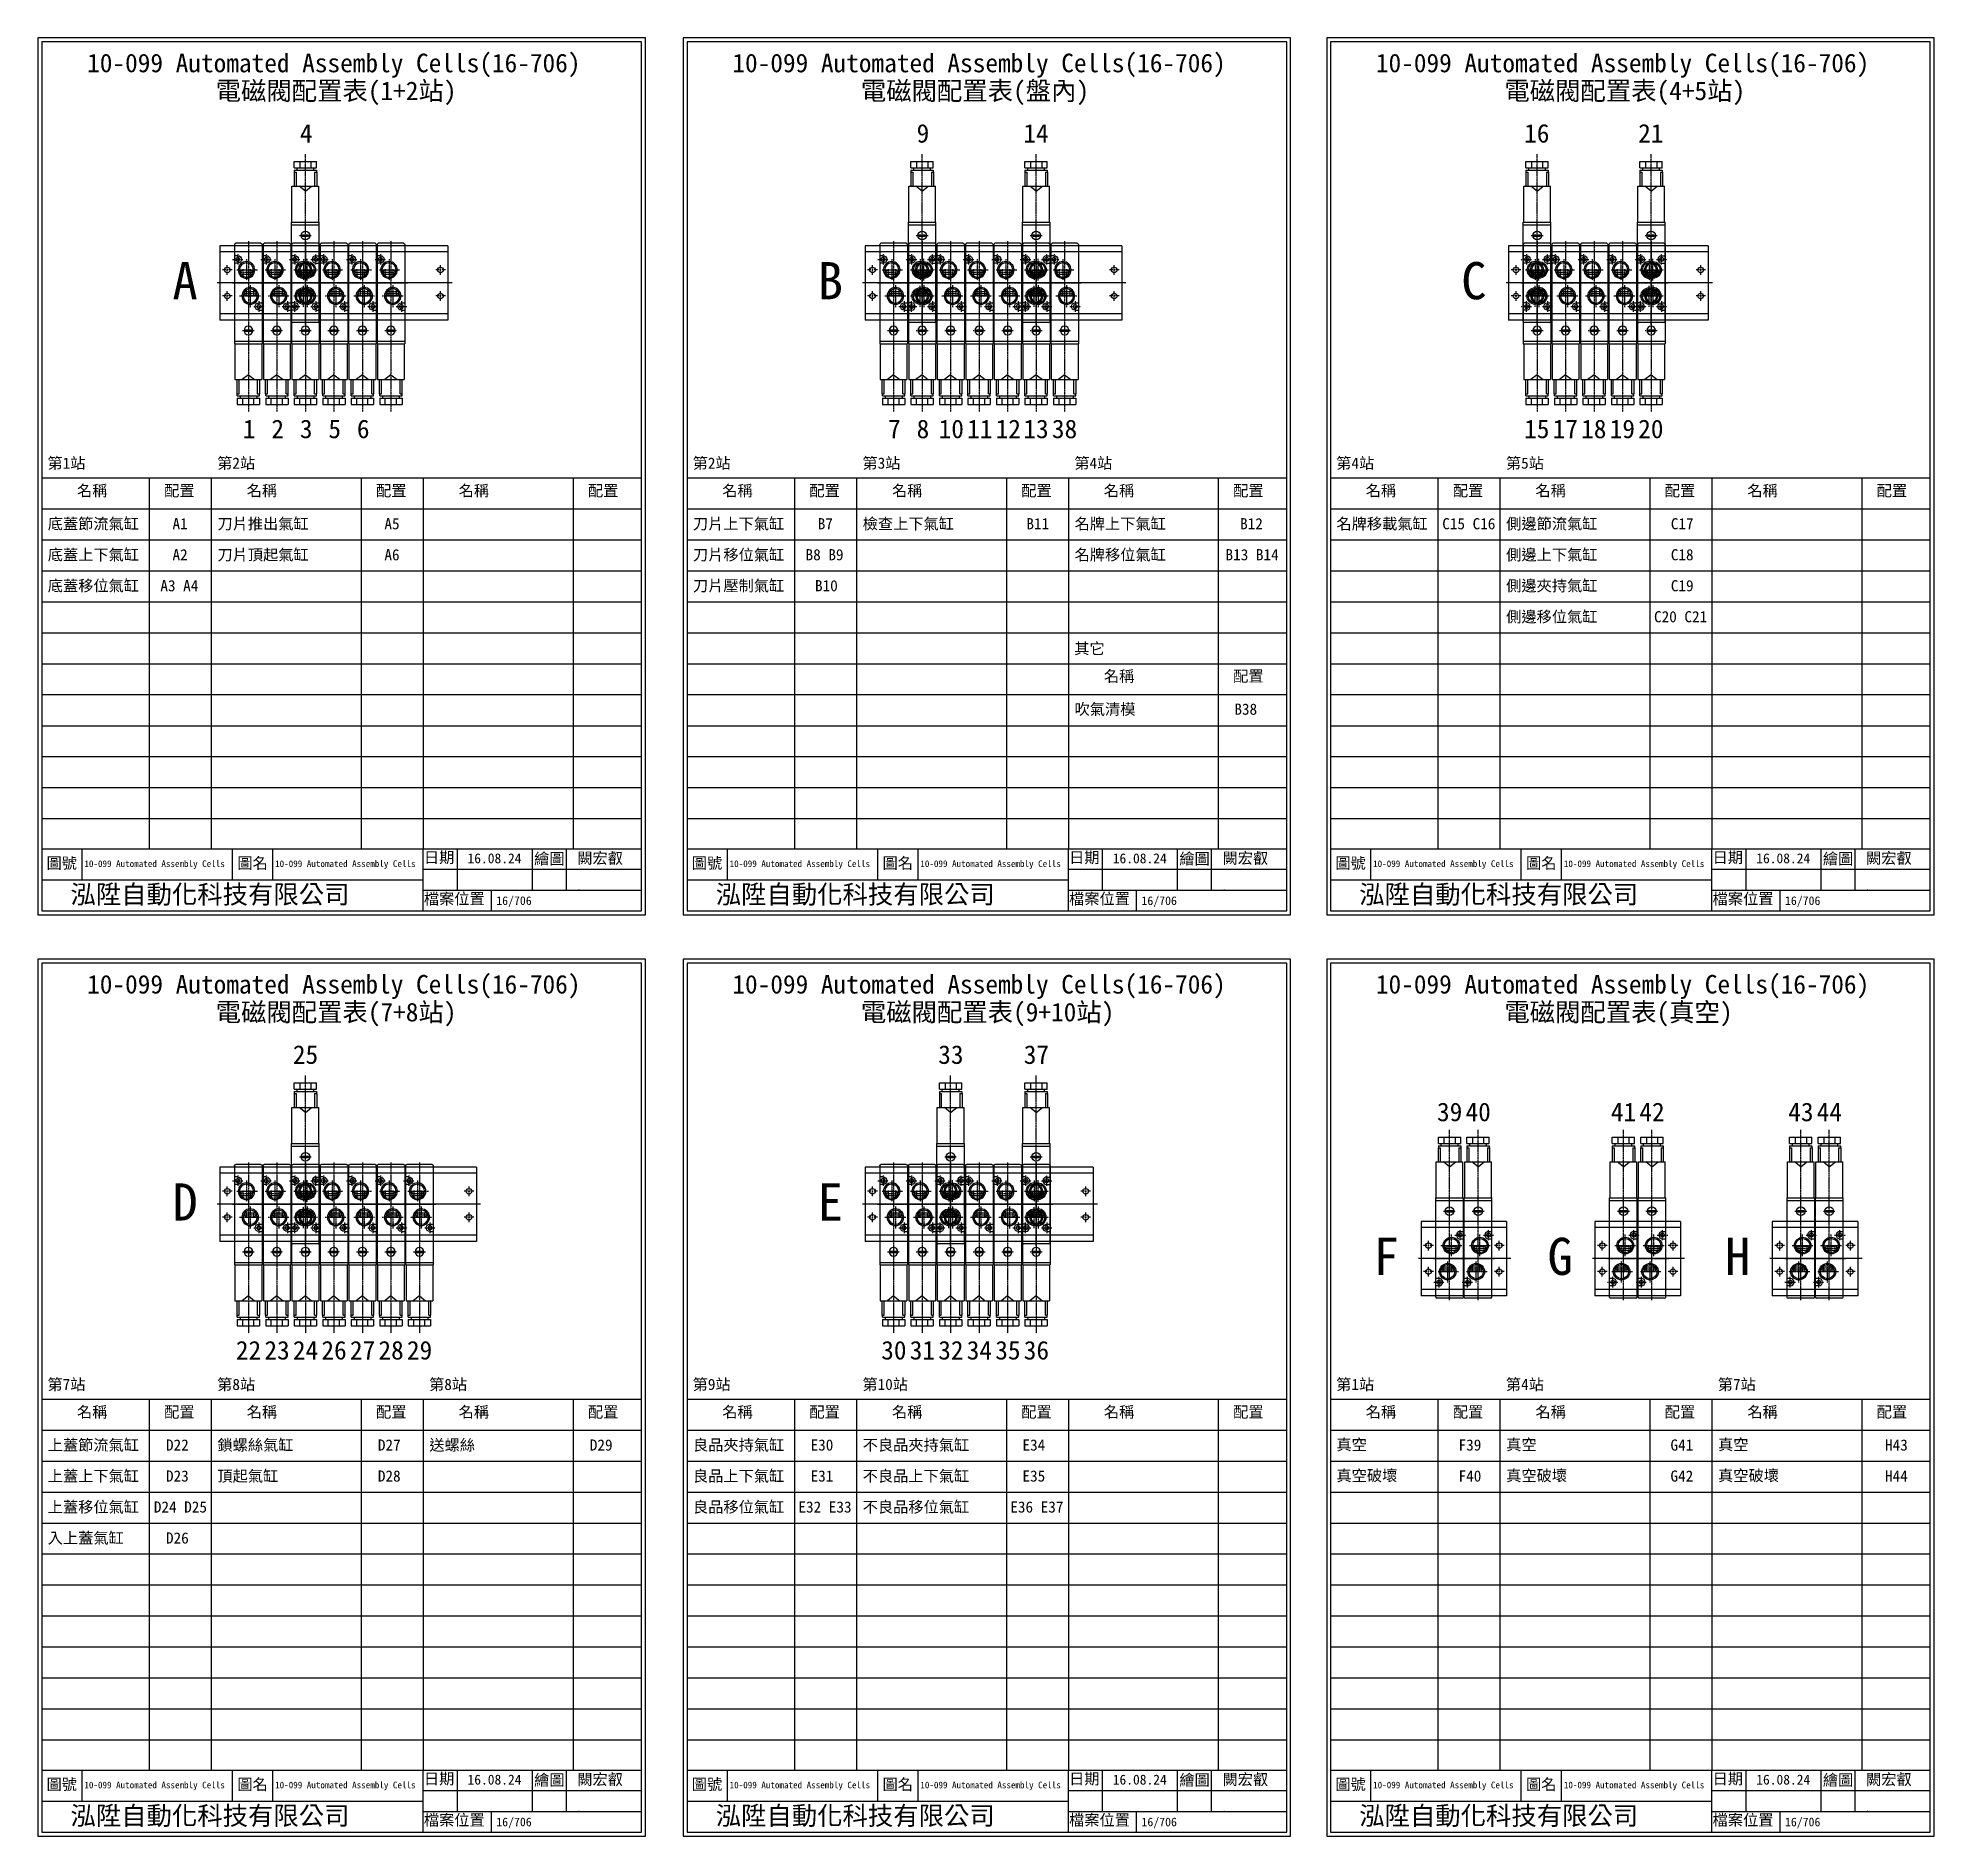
# Model space of a CAD drawing. Extents: x 2547 to 8014, y -5899 to -714.
import ezdxf

# ---------------------------------------------------------------- set-up
doc = ezdxf.new("R2010")
doc.units = 0
doc.linetypes.add('CENTER', pattern=[0.95, 0.625, -0.125, 0.075, -0.125])
doc.layers.get('0').update_dxf_attribs({"linetype": 'CONTINUOUS'})
for name, color, linetype in [('5B-2', 161, 'CONTINUOUS'), ('MVSC-220-4E1', 190, 'CONTINUOUS'), ('圖框層', 7, 'CONTINUOUS'), ('文字層', 4, 'CONTINUOUS'), ('標尺寸層', 3, 'CONTINUOUS')]:
    doc.layers.add(name, color=color, linetype=linetype)
doc.styles.add('STSL', font='kaiu.ttf')

# ---------------------------------------------------------------- blocks, each defined once
blk = doc.blocks.new('MVSC-220-4E11')
at = {"layer": 'MVSC-220-4E1'}
for p, q in [((-54, -1.7), (-54, 18.7)), ((-53, 19.6), (27, 19.6)), ((-47, -2.7), (-47, 19.6)), ((-44, 17), (-44, 19.6)), ((-38, 17), (-38, 19.6)), ((3, -2.7), (3, 19.6)), ((3, -2.7), (3, 19.6)), ((25, 19.6), (25, -2.7)), ((27, 19.6), (27, -2.7)), ((27, 19.3), (56, 19.3)), ((56, 19.3), (56, -2.3)), ((67.5, 17.6), (56, 17.6)), ((67.5, 16), (56, 16)), ((67.5, 17.6), (67.5, 16)), ((69, 17.5), (67.5, 17.5)), ((69, 17.5), (69, -0.5)), ((71, 17.5), (71, -0.5)), ((71, 17.5), (76, 17.5)), ((76, 17.5), (76, -0.5)), ((-32.2, 7), (-32.2, 13)), ((-28.8, 7), (-28.8, 13)), ((-15.2, 10), (-15.2, 4)), ((-11.8, 10), (-11.8, 4)), ((-6, 0), (-6, -2.7)), ((0, 0), (0, -2.7)), ((15.8, 11), (15.8, 6)), ((15.8, 11), (16.8, 11)), ((15.8, 6), (16.8, 6)), ((16.8, 11), (16.8, 6)), ((52, 8.5), (56, 13.5)), ((52, 8.5), (56, 3.5)), ((67.5, 1), (56, 1)), ((67.5, 1), (67.5, -0.7)), ((69, 15.2), (71, 15.2)), ((69, 1.7), (71, 1.7)), ((76, 13), (71, 13)), ((76, 4), (71, 4)), ((-53, -2.7), (27, -2.7)), ((27, -2.3), (56, -2.3)), ((67.5, -0.7), (56, -0.7)), ((69, -0.5), (67.5, -0.5)), ((71, -0.5), (76, -0.5))]:
    blk.add_line(p, q, dxfattribs=at)
at = {"layer": 'MVSC-220-4E1', "linetype": 'CENTER'}
for p, q in [((-45.2, 17), (-36.8, 17)), ((-41, 21.3), (-41, 12.8)), ((-32.5, 17.8), (-32.5, 1.2)), ((-22, 21.4), (-22, -5)), ((-11.5, 15.5), (-11.5, -1.4)), ((-55.6, 8.5), (82, 8.5)), ((-41.2, 10), (-24.1, 10)), ((-33, 13), (-28, 13)), ((-33, 7), (-28, 7)), ((-30.5, 5.1), (-30.5, 15)), ((-20.1, 7), (-2.5, 7)), ((-11, 10), (-16, 10)), ((-11, 4), (-16, 4)), ((-13.5, 11.9), (-13.5, 2)), ((-7.2, 0), (1.2, 0)), ((-3, 4.2), (-3, -4.3)), ((16.3, 13.3), (16.3, 3.7))]:
    blk.add_line(p, q, dxfattribs=at)
at = {"layer": 'MVSC-220-4E1'}
for centre, radius in [((-41, 17), 1.6), ((-32.5, 10), 6.7), ((-32.5, 10), 5.7), ((-11.5, 7), 6.7), ((-11.5, 7), 5.7), ((-3, 0), 1.6), ((16.3, 8.5), 3.5)]:
    blk.add_circle(centre, radius, dxfattribs=at)
for centre, radius, start, end in [((-53, 18.7), 1, 90, 180), ((-41, 17), 3, 180, 0), ((-30.5, 13), 1.75, 0, 180), ((-30.5, 7), 1.75, 180, 0), ((-13.5, 10), 1.75, 0, 180), ((-13.5, 4), 1.75, 180, 0), ((-3, 0), 3, 0, 180), ((-53, -1.7), 1, 180, 270)]:
    blk.add_arc(centre, radius, start, end, dxfattribs=at)

msp = doc.modelspace()

# ---------------------------------------------------------------- linework, layer by layer
at = {"layer": '5B-2'}
for p, q in [((3071.4, -1313.1), (3071.4, -1330.9)), ((3729, -1313.1), (3071.4, -1313.1)), ((3071.4, -1330.9), (3071.4, -1509.6)), ((3729, -1330.9), (3071.4, -1330.9)), ((3729, -1313.1), (3729, -1509.6)), ((4931.7, -1313.1), (4931.7, -1330.9)), ((5671.5, -1313.1), (4931.7, -1313.1)), ((4931.7, -1330.9), (4931.7, -1509.6)), ((5671.5, -1330.9), (4931.7, -1330.9)), ((5671.5, -1313.1), (5671.5, -1509.6)), ((6786.9, -1313.1), (6786.9, -1330.9)), ((7362.3, -1313.1), (6786.9, -1313.1)), ((6786.9, -1330.9), (6786.9, -1509.6)), ((7362.3, -1330.9), (6786.9, -1330.9)), ((7362.3, -1313.1), (7362.3, -1509.6)), ((3741.2, -1420.3), (3064.2, -1420.3)), ((3088.3, -1382.8), (3078.9, -1382.8)), ((3095.1, -1382.8), (3090.7, -1382.8)), ((3092.9, -1378.1), (3092.9, -1368.8)), ((3092.9, -1385), (3092.9, -1380.5)), ((3092.9, -1396.8), (3092.9, -1387.4)), ((3106.9, -1382.8), (3097.5, -1382.8)), ((3703.4, -1382.8), (3694, -1382.8)), ((3709.8, -1382.8), (3705.4, -1382.8)), ((3707.6, -1378.1), (3707.6, -1368.8)), ((3707.6, -1385), (3707.6, -1380.5)), ((3707.6, -1396.8), (3707.6, -1387.4)), ((3721.6, -1382.8), (3712.2, -1382.8)), ((5683.7, -1420.3), (4924.4, -1420.3)), ((4948.5, -1382.8), (4939.1, -1382.8)), ((4955.4, -1382.8), (4950.9, -1382.8)), ((4953.1, -1378.1), (4953.1, -1368.8)), ((4953.1, -1385), (4953.1, -1380.5)), ((4953.1, -1396.8), (4953.1, -1387.4)), ((4967.1, -1382.8), (4957.7, -1382.8)), ((5645.8, -1382.8), (5636.4, -1382.8)), ((5652.3, -1382.8), (5647.8, -1382.8)), ((5650, -1378.1), (5650, -1368.8)), ((5650, -1385), (5650, -1380.5)), ((5650, -1396.8), (5650, -1387.4)), ((5664, -1382.8), (5654.7, -1382.8)), ((7374.5, -1420.3), (6779.6, -1420.3)), ((6803.7, -1382.8), (6794.4, -1382.8)), ((6810.6, -1382.8), (6806.1, -1382.8)), ((6808.4, -1378.1), (6808.4, -1368.8)), ((6808.4, -1385), (6808.4, -1380.5)), ((6808.4, -1396.8), (6808.4, -1387.4)), ((6822.4, -1382.8), (6813, -1382.8)), ((7336.6, -1382.8), (7327.3, -1382.8)), ((7343.1, -1382.8), (7338.6, -1382.8)), ((7340.9, -1378.1), (7340.9, -1368.8)), ((7340.9, -1385), (7340.9, -1380.5)), ((7340.9, -1396.8), (7340.9, -1387.4)), ((7354.9, -1382.8), (7345.5, -1382.8)), ((3088.3, -1457.8), (3078.9, -1457.8)), ((3095.1, -1457.8), (3090.7, -1457.8)), ((3092.9, -1453.2), (3092.9, -1443.8)), ((3092.9, -1460), (3092.9, -1455.6)), ((3092.9, -1471.8), (3092.9, -1462.4)), ((3106.9, -1457.8), (3097.5, -1457.8)), ((3703.4, -1457.8), (3694, -1457.8)), ((3709.8, -1457.8), (3705.4, -1457.8)), ((3707.6, -1453.2), (3707.6, -1443.8)), ((3707.6, -1460), (3707.6, -1455.6)), ((3707.6, -1471.8), (3707.6, -1462.4)), ((3721.6, -1457.8), (3712.2, -1457.8)), ((4948.5, -1457.8), (4939.1, -1457.8)), ((4955.4, -1457.8), (4950.9, -1457.8)), ((4953.1, -1453.2), (4953.1, -1443.8)), ((4953.1, -1460), (4953.1, -1455.6)), ((4953.1, -1471.8), (4953.1, -1462.4)), ((4967.1, -1457.8), (4957.7, -1457.8)), ((5645.8, -1457.8), (5636.4, -1457.8)), ((5652.3, -1457.8), (5647.8, -1457.8)), ((5650, -1453.2), (5650, -1443.8)), ((5650, -1460), (5650, -1455.6)), ((5650, -1471.8), (5650, -1462.4)), ((5664, -1457.8), (5654.7, -1457.8)), ((6803.7, -1457.8), (6794.4, -1457.8)), ((6810.6, -1457.8), (6806.1, -1457.8)), ((6808.4, -1453.2), (6808.4, -1443.8)), ((6808.4, -1460), (6808.4, -1455.6)), ((6808.4, -1471.8), (6808.4, -1462.4)), ((6822.4, -1457.8), (6813, -1457.8)), ((7336.6, -1457.8), (7327.3, -1457.8)), ((7343.1, -1457.8), (7338.6, -1457.8)), ((7340.9, -1453.2), (7340.9, -1443.8)), ((7340.9, -1460), (7340.9, -1455.6)), ((7340.9, -1471.8), (7340.9, -1462.4)), ((7354.9, -1457.8), (7345.5, -1457.8)), ((3729, -1509.6), (3071.4, -1509.6)), ((3071.4, -1509.6), (3071.4, -1527.5)), ((3729, -1527.5), (3071.4, -1527.5)), ((3729, -1509.6), (3729, -1527.5)), ((5671.5, -1509.6), (4931.7, -1509.6)), ((4931.7, -1509.6), (4931.7, -1527.5)), ((5671.5, -1527.5), (4931.7, -1527.5)), ((5671.5, -1509.6), (5671.5, -1527.5)), ((7362.3, -1509.6), (6786.9, -1509.6)), ((6786.9, -1509.6), (6786.9, -1527.5)), ((7362.3, -1527.5), (6786.9, -1527.5)), ((7362.3, -1509.6), (7362.3, -1527.5)), ((3071.4, -3969.7), (3071.4, -3987.6)), ((3811.2, -3969.7), (3071.4, -3969.7)), ((3071.4, -3987.6), (3071.4, -4166.3)), ((3811.2, -3987.6), (3071.4, -3987.6)), ((3811.2, -3969.7), (3811.2, -4166.3)), ((4931.7, -3969.7), (4931.7, -3987.6)), ((5589.3, -3969.7), (4931.7, -3969.7)), ((4931.7, -3987.6), (4931.7, -4166.3)), ((5589.3, -3987.6), (4931.7, -3987.6)), ((5589.3, -3969.7), (5589.3, -4166.3)), ((3088.3, -4039.4), (3078.9, -4039.4)), ((3095.1, -4039.4), (3090.7, -4039.4)), ((3092.9, -4034.8), (3092.9, -4025.4)), ((3092.9, -4041.6), (3092.9, -4037.2)), ((3092.9, -4053.4), (3092.9, -4044)), ((3106.9, -4039.4), (3097.5, -4039.4)), ((3785.6, -4039.4), (3776.2, -4039.4)), ((3792, -4039.4), (3787.6, -4039.4)), ((3789.8, -4034.8), (3789.8, -4025.4)), ((3789.8, -4041.6), (3789.8, -4037.2)), ((3789.8, -4053.4), (3789.8, -4044)), ((3803.8, -4039.4), (3794.4, -4039.4)), ((4948.5, -4039.4), (4939.1, -4039.4)), ((4955.4, -4039.4), (4950.9, -4039.4)), ((4953.1, -4034.8), (4953.1, -4025.4)), ((4953.1, -4041.6), (4953.1, -4037.2)), ((4953.1, -4053.4), (4953.1, -4044)), ((4967.1, -4039.4), (4957.7, -4039.4)), ((5563.6, -4039.4), (5554.2, -4039.4)), ((5570.1, -4039.4), (5565.6, -4039.4)), ((5567.8, -4034.8), (5567.8, -4025.4)), ((5567.8, -4041.6), (5567.8, -4037.2)), ((5567.8, -4053.4), (5567.8, -4044)), ((5581.8, -4039.4), (5572.5, -4039.4)), ((3823.4, -4076.9), (3064.2, -4076.9)), ((5601.5, -4076.9), (4924.4, -4076.9)), ((3088.3, -4114.4), (3078.9, -4114.4)), ((3095.1, -4114.4), (3090.7, -4114.4)), ((3092.9, -4109.8), (3092.9, -4100.4)), ((3092.9, -4116.7), (3092.9, -4112.2)), ((3092.9, -4128.4), (3092.9, -4119.1)), ((3106.9, -4114.4), (3097.5, -4114.4)), ((3785.6, -4114.4), (3776.2, -4114.4)), ((3792, -4114.4), (3787.6, -4114.4)), ((3789.8, -4109.8), (3789.8, -4100.4)), ((3789.8, -4116.7), (3789.8, -4112.2)), ((3789.8, -4128.4), (3789.8, -4119.1)), ((3803.8, -4114.4), (3794.4, -4114.4)), ((4948.5, -4114.4), (4939.1, -4114.4)), ((4955.4, -4114.4), (4950.9, -4114.4)), ((4953.1, -4109.8), (4953.1, -4100.4)), ((4953.1, -4116.7), (4953.1, -4112.2)), ((4953.1, -4128.4), (4953.1, -4119.1)), ((4967.1, -4114.4), (4957.7, -4114.4)), ((5563.6, -4114.4), (5554.2, -4114.4)), ((5570.1, -4114.4), (5565.6, -4114.4)), ((5567.8, -4109.8), (5567.8, -4100.4)), ((5567.8, -4116.7), (5567.8, -4112.2)), ((5567.8, -4128.4), (5567.8, -4119.1)), ((5581.8, -4114.4), (5572.5, -4114.4)), ((6534.6, -4126.5), (6534.6, -4144.3)), ((6781.2, -4126.5), (6534.6, -4126.5)), ((6534.6, -4144.3), (6534.6, -4323)), ((6781.2, -4144.3), (6534.6, -4144.3)), ((6781.2, -4126.5), (6781.2, -4323)), ((7035.8, -4126.5), (7035.8, -4144.3)), ((7282.4, -4126.5), (7035.8, -4126.5)), ((7035.8, -4144.3), (7035.8, -4323)), ((7282.4, -4144.3), (7035.8, -4144.3)), ((7282.4, -4126.5), (7282.4, -4323)), ((7547.2, -4126.5), (7547.2, -4144.3)), ((7793.8, -4126.5), (7547.2, -4126.5)), ((7547.2, -4144.3), (7547.2, -4323)), ((7793.8, -4144.3), (7547.2, -4144.3)), ((7793.8, -4126.5), (7793.8, -4323)), ((3811.2, -4166.3), (3071.4, -4166.3)), ((3071.4, -4166.3), (3071.4, -4184.1)), ((3811.2, -4184.1), (3071.4, -4184.1)), ((3811.2, -4166.3), (3811.2, -4184.1)), ((5589.3, -4166.3), (4931.7, -4166.3)), ((4931.7, -4166.3), (4931.7, -4184.1)), ((5589.3, -4184.1), (4931.7, -4184.1)), ((5589.3, -4166.3), (5589.3, -4184.1)), ((6551.4, -4196.2), (6542.1, -4196.2)), ((6558.3, -4196.2), (6553.8, -4196.2)), ((6556.1, -4191.5), (6556.1, -4182.2)), ((6556.1, -4198.4), (6556.1, -4193.9)), ((6556.1, -4210.2), (6556.1, -4200.8)), ((6570.1, -4196.2), (6560.7, -4196.2)), ((6755.5, -4196.2), (6746.2, -4196.2)), ((6762, -4196.2), (6757.5, -4196.2)), ((6759.8, -4191.5), (6759.8, -4182.2)), ((6759.8, -4198.4), (6759.8, -4193.9)), ((6759.8, -4210.2), (6759.8, -4200.8)), ((6773.8, -4196.2), (6764.4, -4196.2)), ((7052.6, -4196.2), (7043.3, -4196.2)), ((7059.5, -4196.2), (7055, -4196.2)), ((7057.2, -4191.5), (7057.2, -4182.2)), ((7057.2, -4198.4), (7057.2, -4193.9)), ((7057.2, -4210.2), (7057.2, -4200.8)), ((7071.2, -4196.2), (7061.9, -4196.2)), ((7256.7, -4196.2), (7247.3, -4196.2)), ((7263.2, -4196.2), (7258.7, -4196.2)), ((7261, -4191.5), (7261, -4182.2)), ((7261, -4198.4), (7261, -4193.9)), ((7261, -4210.2), (7261, -4200.8)), ((7275, -4196.2), (7265.6, -4196.2)), ((7564, -4196.2), (7554.7, -4196.2)), ((7570.9, -4196.2), (7566.4, -4196.2)), ((7568.7, -4191.5), (7568.7, -4182.2)), ((7568.7, -4198.4), (7568.7, -4193.9)), ((7568.7, -4210.2), (7568.7, -4200.8)), ((7582.7, -4196.2), (7573.3, -4196.2)), ((7768.1, -4196.2), (7758.8, -4196.2)), ((7774.6, -4196.2), (7770.1, -4196.2)), ((7772.4, -4191.5), (7772.4, -4182.2)), ((7772.4, -4198.4), (7772.4, -4193.9)), ((7772.4, -4210.2), (7772.4, -4200.8)), ((7786.4, -4196.2), (7777, -4196.2)), ((6793.4, -4233.7), (6527.3, -4233.7)), ((6556.1, -4266.6), (6556.1, -4257.2)), ((6759.8, -4266.6), (6759.8, -4257.2)), ((7294.6, -4233.7), (7028.5, -4233.7)), ((7057.2, -4266.6), (7057.2, -4257.2)), ((7261, -4266.6), (7261, -4257.2)), ((7806, -4233.7), (7539.9, -4233.7)), ((7568.7, -4266.6), (7568.7, -4257.2)), ((7772.4, -4266.6), (7772.4, -4257.2)), ((6551.4, -4271.2), (6542.1, -4271.2)), ((6558.3, -4271.2), (6553.8, -4271.2)), ((6556.1, -4273.4), (6556.1, -4269)), ((6556.1, -4285.2), (6556.1, -4275.8)), ((6570.1, -4271.2), (6560.7, -4271.2)), ((6755.5, -4271.2), (6746.2, -4271.2)), ((6762, -4271.2), (6757.5, -4271.2)), ((6759.8, -4273.4), (6759.8, -4269)), ((6759.8, -4285.2), (6759.8, -4275.8)), ((6773.8, -4271.2), (6764.4, -4271.2)), ((7052.6, -4271.2), (7043.3, -4271.2)), ((7059.5, -4271.2), (7055, -4271.2)), ((7057.2, -4273.4), (7057.2, -4269)), ((7057.2, -4285.2), (7057.2, -4275.8)), ((7071.2, -4271.2), (7061.9, -4271.2)), ((7256.7, -4271.2), (7247.3, -4271.2)), ((7263.2, -4271.2), (7258.7, -4271.2)), ((7261, -4273.4), (7261, -4269)), ((7261, -4285.2), (7261, -4275.8)), ((7275, -4271.2), (7265.6, -4271.2)), ((7564, -4271.2), (7554.7, -4271.2)), ((7570.9, -4271.2), (7566.4, -4271.2)), ((7568.7, -4273.4), (7568.7, -4269)), ((7568.7, -4285.2), (7568.7, -4275.8)), ((7582.7, -4271.2), (7573.3, -4271.2)), ((7768.1, -4271.2), (7758.8, -4271.2)), ((7774.6, -4271.2), (7770.1, -4271.2)), ((7772.4, -4273.4), (7772.4, -4269)), ((7772.4, -4285.2), (7772.4, -4275.8)), ((7786.4, -4271.2), (7777, -4271.2)), ((6781.2, -4323), (6534.6, -4323)), ((6534.6, -4323), (6534.6, -4340.9)), ((6781.2, -4340.9), (6534.6, -4340.9)), ((6781.2, -4323), (6781.2, -4340.9)), ((7282.4, -4323), (7035.8, -4323)), ((7035.8, -4323), (7035.8, -4340.9)), ((7282.4, -4340.9), (7035.8, -4340.9)), ((7282.4, -4323), (7282.4, -4340.9)), ((7793.8, -4323), (7547.2, -4323)), ((7547.2, -4323), (7547.2, -4340.9)), ((7793.8, -4340.9), (7547.2, -4340.9)), ((7793.8, -4323), (7793.8, -4340.9))]:
    msp.add_line(p, q, dxfattribs=at)
for centre in [(3092.9, -1382.8), (3707.6, -1382.8), (4953.1, -1382.8), (5650, -1382.8), (6808.4, -1382.8), (7340.9, -1382.8), (3092.9, -1457.8), (3707.6, -1457.8), (4953.1, -1457.8), (5650, -1457.8), (6808.4, -1457.8), (7340.9, -1457.8), (3092.9, -4039.4), (3789.8, -4039.4), (4953.1, -4039.4), (5567.8, -4039.4), (3092.9, -4114.4), (3789.8, -4114.4), (4953.1, -4114.4), (5567.8, -4114.4), (6556.1, -4196.2), (6759.8, -4196.2), (7057.2, -4196.2), (7261, -4196.2), (7568.7, -4196.2), (7772.4, -4196.2), (6556.1, -4271.2), (6759.8, -4271.2), (7057.2, -4271.2), (7261, -4271.2), (7568.7, -4271.2), (7772.4, -4271.2)]:
    msp.add_circle(centre, 8.04, dxfattribs=at)
at = {"layer": '圖框層'}
for p, q in [((2558.2, -3052.4), (4287, -3052.4)), ((4418.4, -3052.4), (6147.3, -3052.4)), ((6273.6, -3052.4), (8002.5, -3052.4)), ((4287, -3111.9), (3657.9, -3111.9)), ((6147.3, -3111.9), (5518.2, -3111.9)), ((8002.5, -3111.9), (7373.4, -3111.9)), ((3657.9, -3171.5), (4287, -3171.5)), ((5518.2, -3171.5), (6147.3, -3171.5)), ((7373.4, -3171.5), (8002.5, -3171.5)), ((2558.2, -5709), (4287, -5709)), ((4418.4, -5709), (6147.3, -5709)), ((6273.6, -5709), (8002.5, -5709)), ((4287, -5768.5), (3657.9, -5768.5)), ((6147.3, -5768.5), (5518.2, -5768.5)), ((8002.5, -5768.5), (7373.4, -5768.5)), ((3657.9, -5828.1), (4287, -5828.1)), ((5518.2, -5828.1), (6147.3, -5828.1)), ((7373.4, -5828.1), (8002.5, -5828.1))]:
    msp.add_line(p, q, dxfattribs=at)
at = {"layer": '圖框層', "color": 7}
for p, q in [((2674.6, -3141.7), (2674.6, -3052.4)), ((3108, -3141.7), (3108, -3052.4)), ((3224.4, -3141.7), (3224.4, -3052.4)), ((3657.9, -3231), (3657.9, -3052.4)), ((3756.2, -3171.5), (3756.2, -3052.4)), ((3972.4, -3171.5), (3972.4, -3052.4)), ((4070.7, -3171.5), (4070.7, -3052.4)), ((4287, -3231), (4287, -3052.4)), ((4534.8, -3141.7), (4534.8, -3052.4)), ((4968.3, -3141.7), (4968.3, -3052.4)), ((5084.7, -3141.7), (5084.7, -3052.4)), ((5518.2, -3231), (5518.2, -3052.4)), ((5616.4, -3171.5), (5616.4, -3052.4)), ((5832.7, -3171.5), (5832.7, -3052.4)), ((5930.9, -3171.5), (5930.9, -3052.4)), ((6147.3, -3231), (6147.3, -3052.4)), ((6390, -3141.7), (6390, -3052.4)), ((6823.5, -3141.7), (6823.5, -3052.4)), ((6939.9, -3141.7), (6939.9, -3052.4)), ((7373.4, -3231), (7373.4, -3052.4)), ((7471.7, -3171.5), (7471.7, -3052.4)), ((7687.9, -3171.5), (7687.9, -3052.4)), ((7786.2, -3171.5), (7786.2, -3052.4)), ((8002.5, -3231), (8002.5, -3052.4)), ((2558.2, -3141.7), (3657.9, -3141.7)), ((4418.4, -3141.7), (5518.2, -3141.7)), ((6273.6, -3141.7), (7373.4, -3141.7)), ((3854.5, -3231), (3854.5, -3171.5)), ((5714.7, -3231), (5714.7, -3171.5)), ((7569.9, -3231), (7569.9, -3171.5)), ((2674.6, -5798.3), (2674.6, -5709)), ((3108, -5798.3), (3108, -5709)), ((3224.4, -5798.3), (3224.4, -5709)), ((3657.9, -5887.6), (3657.9, -5709)), ((3756.2, -5828.1), (3756.2, -5709)), ((3972.4, -5828.1), (3972.4, -5709)), ((4070.7, -5828.1), (4070.7, -5709)), ((4287, -5887.6), (4287, -5709)), ((4534.8, -5798.3), (4534.8, -5709)), ((4968.3, -5798.3), (4968.3, -5709)), ((5084.7, -5798.3), (5084.7, -5709)), ((5518.2, -5887.6), (5518.2, -5709)), ((5616.4, -5828.1), (5616.4, -5709)), ((5832.7, -5828.1), (5832.7, -5709)), ((5930.9, -5828.1), (5930.9, -5709)), ((6147.3, -5887.6), (6147.3, -5709)), ((6390, -5798.3), (6390, -5709)), ((6823.5, -5798.3), (6823.5, -5709)), ((6939.9, -5798.3), (6939.9, -5709)), ((7373.4, -5887.6), (7373.4, -5709)), ((7471.7, -5828.1), (7471.7, -5709)), ((7687.9, -5828.1), (7687.9, -5709)), ((7786.2, -5828.1), (7786.2, -5709)), ((8002.5, -5887.6), (8002.5, -5709)), ((2558.2, -5798.3), (3657.9, -5798.3)), ((3854.5, -5887.6), (3854.5, -5828.1)), ((4418.4, -5798.3), (5518.2, -5798.3)), ((5714.7, -5887.6), (5714.7, -5828.1)), ((6273.6, -5798.3), (7373.4, -5798.3)), ((7569.9, -5887.6), (7569.9, -5828.1))]:
    msp.add_line(p, q, dxfattribs=at)
at = {"layer": '圖框層'}
for points in [[(2547, -3242.2), (4298.2, -3242.2), (4298.2, -713.7), (2547, -713.7)], [(2558.2, -3231), (4287, -3231), (4287, -724.8), (2558.2, -724.8)], [(4407.2, -3242.2), (6158.4, -3242.2), (6158.4, -713.7), (4407.2, -713.7)], [(4418.4, -3231), (6147.3, -3231), (6147.3, -724.8), (4418.4, -724.8)], [(6262.5, -3242.2), (8013.7, -3242.2), (8013.7, -713.7), (6262.5, -713.7)], [(6273.6, -3231), (8002.5, -3231), (8002.5, -724.8), (6273.6, -724.8)], [(2547, -5898.8), (4298.2, -5898.8), (4298.2, -3370.3), (2547, -3370.3)], [(2558.2, -5887.6), (4287, -5887.6), (4287, -3381.4), (2558.2, -3381.4)], [(4407.2, -5898.8), (6158.4, -5898.8), (6158.4, -3370.3), (4407.2, -3370.3)], [(4418.4, -5887.6), (6147.3, -5887.6), (6147.3, -3381.4), (4418.4, -3381.4)], [(6262.5, -5898.8), (8013.7, -5898.8), (8013.7, -3370.3), (6262.5, -3370.3)], [(6273.6, -5887.6), (8002.5, -5887.6), (8002.5, -3381.4), (6273.6, -3381.4)]]:
    msp.add_lwpolyline(points, close=True, dxfattribs=at)
at = {"layer": '圖框層', "color": 4}
for p in [(4106.5, -3171.5), (5966.7, -3171.5), (7821.9, -3171.5), (4106.5, -5828.1), (5966.7, -5828.1), (7821.9, -5828.1)]:
    msp.add_point(p, dxfattribs=at)
at = {"layer": '標尺寸層'}
for p, q in [((4287, -1983), (2558.2, -1983)), ((2868.8, -3052.4), (2868.8, -1983)), ((3047.5, -3052.4), (3047.5, -1983)), ((3479.7, -3052.4), (3479.7, -1983)), ((3658.4, -3052.4), (3658.4, -1983)), ((4090.7, -3052.4), (4090.7, -1983)), ((6147.3, -1983), (4418.4, -1983)), ((4729.1, -3052.4), (4729.1, -1983)), ((4907.8, -3052.4), (4907.8, -1983)), ((5340, -3052.4), (5340, -1983)), ((5518.7, -3052.4), (5518.7, -1983)), ((5950.9, -3052.4), (5950.9, -1983)), ((8002.5, -1983), (6273.6, -1983)), ((6584.3, -3052.4), (6584.3, -1983)), ((6763, -3052.4), (6763, -1983)), ((7195.2, -3052.4), (7195.2, -1983)), ((7373.9, -3052.4), (7373.9, -1983)), ((7806.1, -3052.4), (7806.1, -1983)), ((4287, -2072.3), (2558.2, -2072.3)), ((6147.3, -2072.3), (4418.4, -2072.3)), ((8002.5, -2072.3), (6273.6, -2072.3)), ((4287, -2161.7), (2558.2, -2161.7)), ((6147.3, -2161.7), (4418.4, -2161.7)), ((8002.5, -2161.7), (6273.6, -2161.7)), ((4287, -2251), (2558.2, -2251)), ((6147.3, -2251), (4418.4, -2251)), ((8002.5, -2251), (6273.6, -2251)), ((4287, -2340.4), (2558.2, -2340.4)), ((6147.3, -2340.4), (4418.4, -2340.4)), ((8002.5, -2340.4), (6273.6, -2340.4)), ((4287, -2429.7), (2558.2, -2429.7)), ((6147.3, -2429.7), (4418.4, -2429.7)), ((8002.5, -2429.7), (6273.6, -2429.7)), ((4287, -2519.1), (2558.2, -2519.1)), ((6147.3, -2519.1), (4418.4, -2519.1)), ((8002.5, -2519.1), (6273.6, -2519.1)), ((4287, -2608.4), (2558.2, -2608.4)), ((6147.3, -2608.4), (4418.4, -2608.4)), ((8002.5, -2608.4), (6273.6, -2608.4)), ((4287, -2697.8), (2558.2, -2697.8)), ((6147.3, -2697.8), (4418.4, -2697.8)), ((8002.5, -2697.8), (6273.6, -2697.8)), ((4287, -2787.1), (2558.2, -2787.1)), ((6147.3, -2787.1), (4418.4, -2787.1)), ((8002.5, -2787.1), (6273.6, -2787.1)), ((4287, -2876.4), (2558.2, -2876.4)), ((6147.3, -2876.4), (4418.4, -2876.4)), ((8002.5, -2876.4), (6273.6, -2876.4)), ((4287, -2965.8), (2558.2, -2965.8)), ((6147.3, -2965.8), (4418.4, -2965.8)), ((8002.5, -2965.8), (6273.6, -2965.8)), ((4287, -4639.6), (2558.2, -4639.6)), ((2868.8, -5709), (2868.8, -4639.6)), ((3047.5, -5709), (3047.5, -4639.6)), ((3479.7, -5709), (3479.7, -4639.6)), ((3658.4, -5709), (3658.4, -4639.6)), ((4090.7, -5709), (4090.7, -4639.6)), ((6147.3, -4639.6), (4418.4, -4639.6)), ((4729.1, -5709), (4729.1, -4639.6)), ((4907.8, -5709), (4907.8, -4639.6)), ((5340, -5709), (5340, -4639.6)), ((5518.7, -5709), (5518.7, -4639.6)), ((5950.9, -5709), (5950.9, -4639.6)), ((8002.5, -4639.6), (6273.6, -4639.6)), ((6584.3, -5709), (6584.3, -4639.6)), ((6763, -5709), (6763, -4639.6)), ((7195.2, -5709), (7195.2, -4639.6)), ((7373.9, -5709), (7373.9, -4639.6)), ((7806.1, -5709), (7806.1, -4639.6)), ((4287, -4728.9), (2558.2, -4728.9)), ((6147.3, -4728.9), (4418.4, -4728.9)), ((8002.5, -4728.9), (6273.6, -4728.9)), ((4287, -4818.3), (2558.2, -4818.3)), ((6147.3, -4818.3), (4418.4, -4818.3)), ((8002.5, -4818.3), (6273.6, -4818.3)), ((4287, -4907.6), (2558.2, -4907.6)), ((6147.3, -4907.6), (4418.4, -4907.6)), ((8002.5, -4907.6), (6273.6, -4907.6)), ((4287, -4997), (2558.2, -4997)), ((6147.3, -4997), (4418.4, -4997)), ((8002.5, -4997), (6273.6, -4997)), ((4287, -5086.3), (2558.2, -5086.3)), ((6147.3, -5086.3), (4418.4, -5086.3)), ((8002.5, -5086.3), (6273.6, -5086.3)), ((4287, -5175.7), (2558.2, -5175.7)), ((6147.3, -5175.7), (4418.4, -5175.7)), ((8002.5, -5175.7), (6273.6, -5175.7)), ((4287, -5265), (2558.2, -5265)), ((6147.3, -5265), (4418.4, -5265)), ((8002.5, -5265), (6273.6, -5265)), ((4287, -5354.4), (2558.2, -5354.4)), ((6147.3, -5354.4), (4418.4, -5354.4)), ((8002.5, -5354.4), (6273.6, -5354.4)), ((4287, -5443.7), (2558.2, -5443.7)), ((6147.3, -5443.7), (4418.4, -5443.7)), ((8002.5, -5443.7), (6273.6, -5443.7)), ((4287, -5533.1), (2558.2, -5533.1)), ((6147.3, -5533.1), (4418.4, -5533.1)), ((8002.5, -5533.1), (6273.6, -5533.1)), ((4287, -5622.4), (2558.2, -5622.4)), ((6147.3, -5622.4), (4418.4, -5622.4)), ((8002.5, -5622.4), (6273.6, -5622.4))]:
    msp.add_line(p, q, dxfattribs=at)

# ---------------------------------------------------------------- block references
at = {"yscale": 3.573899999999881, "rotation": 90}
for p, xscale, zscale in [((3348.4, -1341.7), 3.573899999999881, 3.573899999999881), ((5126.5, -1341.7), 3.573899999999881, 3.573899999999881), ((5455.3, -1341.7), 3.573899999999881, 3.573899999999881), ((6899.5, -1341.7), 3.573899999999881, 3.573899999999881), ((7228.3, -1341.7), 3.573899999999881, 3.573899999999881), ((3184, -1498.9), -3.573899999999881, 3.5739), ((3266.2, -1498.9), -3.573899999999881, 3.5739), ((3348.4, -1498.9), -3.573899999999881, 3.5739), ((3430.6, -1498.9), -3.573899999999881, 3.5739), ((3512.8, -1498.9), -3.573899999999881, 3.5739), ((3595, -1498.9), -3.573899999999881, 3.5739), ((5044.3, -1498.9), -3.573899999999881, 3.5739), ((5126.5, -1498.9), -3.573899999999881, 3.5739), ((5208.7, -1498.9), -3.573899999999881, 3.5739), ((5290.9, -1498.9), -3.573899999999881, 3.5739), ((5373.1, -1498.9), -3.573899999999881, 3.5739), ((5455.3, -1498.9), -3.573899999999881, 3.5739), ((5537.5, -1498.9), -3.573899999999881, 3.5739), ((6899.5, -1498.9), -3.573899999999881, 3.5739), ((6981.7, -1498.9), -3.573899999999881, 3.5739), ((7063.9, -1498.9), -3.573899999999881, 3.5739), ((7146.1, -1498.9), -3.573899999999881, 3.5739), ((7228.3, -1498.9), -3.573899999999881, 3.5739), ((3348.4, -3998.3), 3.573899999999881, 3.573899999999881), ((5208.7, -3998.3), 3.573899999999881, 3.573899999999881), ((5455.3, -3998.3), 3.573899999999881, 3.573899999999881), ((6647.2, -4155.1), 3.573899999999881, 3.5739), ((6729.4, -4155.1), 3.573899999999881, 3.5739), ((7148.4, -4155.1), 3.573899999999881, 3.5739), ((7230.6, -4155.1), 3.573899999999881, 3.5739), ((7659.8, -4155.1), 3.573899999999881, 3.5739), ((7742, -4155.1), 3.573899999999881, 3.5739), ((3184, -4155.5), -3.573899999999881, 3.5739), ((3266.2, -4155.5), -3.573899999999881, 3.5739), ((3348.4, -4155.5), -3.573899999999881, 3.5739), ((3430.6, -4155.5), -3.573899999999881, 3.5739), ((3512.8, -4155.5), -3.573899999999881, 3.5739), ((3595, -4155.5), -3.573899999999881, 3.5739), ((3677.2, -4155.5), -3.573899999999881, 3.5739), ((5044.3, -4155.5), -3.573899999999881, 3.5739), ((5126.5, -4155.5), -3.573899999999881, 3.5739), ((5208.7, -4155.5), -3.573899999999881, 3.5739), ((5290.9, -4155.5), -3.573899999999881, 3.5739), ((5373.1, -4155.5), -3.573899999999881, 3.5739), ((5455.3, -4155.5), -3.573899999999881, 3.5739)]:
    msp.add_blockref('MVSC-220-4E11', p, dxfattribs=dict(at, xscale=xscale, zscale=zscale))

# ---------------------------------------------------------------- texts
at = {"layer": '圖框層', "color": 4, "style": 'STSL'}
for s, height, p in [('10-099 Automated Assembly Cells(16-706)', 53.609, (2688.9, -812.7)), ('10-099 Automated Assembly Cells(16-706)', 53.609, (4549.1, -812.7)), ('10-099 Automated Assembly Cells(16-706)', 53.609, (6404.4, -812.7)), ('電磁閥配置表(1+2站)', 53.609, (3059.4, -893)), ('電磁閥配置表(盤內)', 53.61, (4919.6, -893)), ('電磁閥配置表(4+5站)', 53.609, (6774.8, -893)), ('4', 53.6, (3302.2, -1015.5)), ('9', 53.6, (5080.3, -1015.5)), ('14', 53.61, (5388.1, -1015.5)), ('16', 53.61, (6831.8, -1015.5)), ('21', 53.61, (7160.6, -1015.5)), ('A', 107.2, (2934.8, -1467.3)), ('B', 107.2, (4795.1, -1467.3)), ('C', 107.2, (6650.3, -1467.3)), ('1', 53.6, (3137.8, -1867.9)), ('2', 53.6, (3220, -1867.9)), ('3', 53.6, (3302.2, -1867.9)), ('5', 53.6, (3384.4, -1867.9)), ('6', 53.6, (3466.6, -1867.9)), ('7', 53.6, (4998.1, -1867.9)), ('8', 53.6, (5080.3, -1867.9)), ('10', 53.61, (5143.7, -1867.9)), ('11', 53.61, (5225.9, -1867.9)), ('12', 53.61, (5308.1, -1867.9)), ('13', 53.61, (5388.1, -1867.9)), ('38', 53.61, (5470.3, -1867.9)), ('15', 53.61, (6831.8, -1867.9)), ('17', 53.61, (6914, -1867.9)), ('18', 53.61, (6996.2, -1867.9)), ('19', 53.61, (7078.4, -1867.9)), ('20', 53.61, (7160.6, -1867.9)), ('第1站', 32.17, (2574.4, -1955.8)), ('第2站', 32.17, (3063.7, -1955.8)), ('第2站', 32.17, (4434.6, -1955.8)), ('第3站', 32.17, (4924, -1955.8)), ('第4站', 32.17, (5534.9, -1955.8)), ('第4站', 32.17, (6289.9, -1955.8)), ('第5站', 32.17, (6779.2, -1955.8)), ('名稱', 32.17, (2659.6, -2035.3)), ('配置', 32.17, (2911, -2035.3)), ('名稱', 32.17, (3148.9, -2035.3)), ('配置', 32.17, (3521.9, -2035.3)), ('名稱', 32.17, (3759.9, -2035.3)), ('配置', 32.17, (4132.8, -2035.3)), ('名稱', 32.17, (4519.8, -2035.3)), ('配置', 32.17, (4771.2, -2035.3)), ('名稱', 32.17, (5009.2, -2035.3)), ('配置', 32.17, (5382.1, -2035.3)), ('名稱', 32.17, (5620.1, -2035.3)), ('配置', 32.17, (5993, -2035.3)), ('名稱', 32.17, (6375.1, -2035.3)), ('配置', 32.17, (6626.4, -2035.3)), ('名稱', 32.17, (6864.4, -2035.3)), ('配置', 32.17, (7237.4, -2035.3)), ('名稱', 32.17, (7475.3, -2035.3)), ('配置', 32.17, (7848.3, -2035.3)), ('底蓋節流氣缸', 32.17, (2575.2, -2130.6)), ('A1 ', 32.17, (2935, -2130.6)), ('刀片推出氣缸', 32.17, (3064.5, -2130.6)), ('A5 ', 32.17, (3545.9, -2130.6)), ('刀片上下氣缸', 32.17, (4435.4, -2130.6)), ('B7', 32.17, (4795.2, -2130.6)), ('檢查上下氣缸', 32.17, (4924.8, -2130.6)), ('B11', 32.17, (5396.7, -2130.6)), ('名牌上下氣缸', 32.17, (5535.7, -2130.6)), ('B12', 32.17, (6012.9, -2130.6)), ('名牌移載氣缸', 32.17, (6290.7, -2130.6)), ('C15 C16', 32.17, (6595.7, -2130.6)), ('側邊節流氣缸', 32.17, (6780, -2130.6)), ('C17', 32.17, (7254.7, -2130.6)), ('底蓋上下氣缸', 32.17, (2575.2, -2220)), ('刀片頂起氣缸', 32.17, (3064.5, -2220)), ('刀片移位氣缸', 32.17, (4435.4, -2220)), ('名牌移位氣缸', 32.17, (5535.7, -2220)), ('側邊上下氣缸', 32.17, (6780, -2220)), ('A2', 32.17, (2935, -2220)), ('A6 ', 32.17, (3545.9, -2220)), ('B8 B9', 32.17, (4760.2, -2220)), ('B13 B14', 32.17, (5970.9, -2220)), ('C18', 32.17, (7254.7, -2220)), ('底蓋移位氣缸', 32.17, (2575.2, -2309.3)), ('A3 A4', 32.17, (2900, -2309.3)), ('刀片壓制氣缸', 32.17, (4435.4, -2309.3)), ('B10', 32.17, (4787.3, -2309.3)), ('側邊夾持氣缸', 32.17, (6780, -2309.3)), ('C19', 32.17, (7254.7, -2309.3)), ('側邊移位氣缸', 32.17, (6780, -2398.7)), ('C20 C21', 32.17, (7206.3, -2398.7)), ('其它', 32.17, (5534.9, -2490.5)), ('名稱', 32.17, (5620.1, -2570)), ('配置', 32.17, (5993, -2570)), ('吹氣清模', 32.17, (5535.7, -2665.3)), ('B38', 32.17, (5996.4, -2665.3)), ('日期', 32.17, (3659.6, -3092.9)), ('繪圖', 32.17, (3977.5, -3096.6)), ('日期', 32.17, (5519.8, -3092.9)), ('繪圖', 32.17, (5837.8, -3096.6)), ('日期', 32.17, (7375.1, -3092.9)), ('繪圖', 32.17, (7693, -3096.6)), ('圖號', 32.17, (2571.9, -3109.1)), ('10-099 Automated Assembly Cells', 19.2, (2680.9, -3104.5)), ('圖名', 32.17, (3121.8, -3109.1)), ('10-099 Automated Assembly Cells', 19.2, (3230.8, -3104.5)), ('圖號', 32.17, (4432.2, -3109.1)), ('10-099 Automated Assembly Cells', 19.2, (4541.2, -3104.5)), ('圖名', 32.17, (4982, -3109.1)), ('10-099 Automated Assembly Cells', 19.2, (5091, -3104.5)), ('圖號', 32.17, (6287.4, -3109.1)), ('10-099 Automated Assembly Cells', 19.2, (6396.4, -3104.5)), ('圖名', 32.17, (6837.3, -3109.1)), ('10-099 Automated Assembly Cells', 19.2, (6946.3, -3104.5)), ('泓陞自動化科技有限公司', 53.609, (2640.8, -3210)), ('泓陞自動化科技有限公司', 53.609, (4501.1, -3210)), ('泓陞自動化科技有限公司', 53.609, (6356.3, -3210)), ('檔案位置', 32.17, (3659.6, -3212)), ('16/706', 25.02, (3868.4, -3214)), ('檔案位置', 32.17, (5519.8, -3212)), ('16/706', 25.02, (5728.6, -3214)), ('檔案位置', 32.17, (7375.1, -3212)), ('16/706', 25.02, (7583.8, -3214)), ('10-099 Automated Assembly Cells(16-706)', 53.609, (2688.9, -3469.3)), ('10-099 Automated Assembly Cells(16-706)', 53.609, (4549.1, -3469.3)), ('10-099 Automated Assembly Cells(16-706)', 53.609, (6404.4, -3469.3)), ('電磁閥配置表(7+8站)', 53.609, (3059.4, -3549.6)), ('電磁閥配置表(9+10站)', 53.609, (4919.6, -3549.6)), ('電磁閥配置表(真空)', 53.61, (6774.8, -3549.6)), ('25', 53.61, (3282.1, -3672.1)), ('33', 53.61, (5142.6, -3672.1)), ('37', 53.61, (5389.2, -3672.1)), ('39', 53.61, (6580.6, -3837.4)), ('40', 53.61, (6662.8, -3837.4)), ('41', 53.61, (7081.8, -3837.4)), ('42', 53.61, (7164, -3837.4)), ('43', 53.61, (7593.2, -3837.4)), ('44', 53.61, (7675.4, -3837.4)), ('D', 107.2, (2934.8, -4123.9)), ('E', 107.2, (4795.1, -4123.9)), ('F', 107.2, (6398, -4280.7)), ('G', 107.2, (6899.2, -4280.7)), ('H', 107.2, (7410.6, -4280.7)), ('22', 53.61, (3117.7, -4524.6)), ('23', 53.61, (3199.9, -4524.6)), ('24', 53.61, (3282.1, -4524.6)), ('26', 53.61, (3364.3, -4524.6)), ('27', 53.61, (3446.5, -4524.6)), ('28', 53.61, (3528.7, -4524.6)), ('29', 53.61, (3610.9, -4524.6)), ('30', 53.61, (4978.2, -4524.6)), ('31', 53.61, (5060.4, -4524.6)), ('32', 53.61, (5142.6, -4524.6)), ('34', 53.61, (5224.8, -4524.6)), ('35', 53.61, (5307, -4524.6)), ('36', 53.61, (5389.2, -4524.6)), ('第7站', 32.17, (2574.4, -4612.4)), ('第8站', 32.17, (3063.7, -4612.4)), ('第8站', 32.17, (3674.7, -4612.4)), ('第9站', 32.17, (4434.6, -4612.4)), ('第10站', 32.17, (4924, -4612.4)), ('第1站', 32.17, (6289.9, -4612.4)), ('第4站', 32.17, (6779.2, -4612.4)), ('第7站', 32.17, (7390.1, -4612.4)), ('名稱', 32.17, (2659.6, -4691.9)), ('配置', 32.17, (2911, -4691.9)), ('名稱', 32.17, (3148.9, -4691.9)), ('配置', 32.17, (3521.9, -4691.9)), ('名稱', 32.17, (3759.9, -4691.9)), ('配置', 32.17, (4132.8, -4691.9)), ('名稱', 32.17, (4519.8, -4691.9)), ('配置', 32.17, (4771.2, -4691.9)), ('名稱', 32.17, (5009.2, -4691.9)), ('配置', 32.17, (5382.1, -4691.9)), ('名稱', 32.17, (5620.1, -4691.9)), ('配置', 32.17, (5993, -4691.9)), ('名稱', 32.17, (6375.1, -4691.9)), ('配置', 32.17, (6626.4, -4691.9)), ('名稱', 32.17, (6864.4, -4691.9)), ('配置', 32.17, (7237.4, -4691.9)), ('名稱', 32.17, (7475.3, -4691.9)), ('配置', 32.17, (7848.3, -4691.9)), ('上蓋節流氣缸', 32.17, (2575.2, -4787.2)), ('D22', 32.17, (2916.2, -4787.2)), ('鎖螺絲氣缸', 32.17, (3064.5, -4787.2)), ('D27', 32.17, (3527.1, -4787.2)), ('送螺絲', 32.17, (3675.5, -4787.2)), ('D29', 32.17, (4138.1, -4787.2)), ('良品夾持氣缸', 32.17, (4435.4, -4787.2)), ('E30', 32.17, (4774.6, -4787.2)), ('不良品夾持氣缸', 32.17, (4924.8, -4787.2)), ('E34', 32.17, (5385.5, -4787.2)), ('真空', 32.17, (6290.7, -4785.9)), ('F39', 32.17, (6642.8, -4787.2)), ('真空', 32.17, (6780, -4785.9)), ('G41', 32.17, (7253.7, -4787.2)), ('真空', 32.17, (7390.9, -4785.9)), ('H43', 32.17, (7872.3, -4787.2)), ('上蓋上下氣缸', 32.17, (2575.2, -4876.6)), ('D23', 32.17, (2916.2, -4876.6)), ('頂起氣缸', 32.17, (3064.5, -4876.6)), ('D28', 32.17, (3527.1, -4876.6)), ('良品上下氣缸', 32.17, (4435.4, -4876.6)), ('E31', 32.17, (4774.6, -4876.6)), ('不良品上下氣缸', 32.17, (4924.8, -4876.6)), ('E35', 32.17, (5385.5, -4876.6)), ('真空破壞', 32.17, (6290.7, -4875.2)), ('F40', 32.17, (6642.8, -4876.6)), ('真空破壞', 32.17, (6780, -4875.2)), ('G42', 32.17, (7253.7, -4876.6)), ('真空破壞', 32.17, (7390.9, -4875.2)), ('H44', 32.17, (7872.3, -4876.6)), ('上蓋移位氣缸', 32.17, (2575.2, -4965.9)), ('D24 D25', 32.17, (2881.2, -4965.9)), ('良品移位氣缸', 32.17, (4435.4, -4965.9)), ('E32 E33', 32.17, (4739.5, -4965.9)), ('不良品移位氣缸', 32.17, (4924.8, -4965.9)), ('E36 E37', 32.17, (5350.4, -4965.9)), ('入上蓋氣缸', 32.17, (2575.2, -5055.3)), ('D26', 32.17, (2916.2, -5055.3)), ('圖號', 32.17, (2571.9, -5765.7)), ('圖名', 32.17, (3121.8, -5765.7)), ('日期', 32.17, (3659.6, -5749.5)), ('繪圖', 32.17, (3977.5, -5753.2)), ('圖號', 32.17, (4432.2, -5765.7)), ('圖名', 32.17, (4982, -5765.7)), ('日期', 32.17, (5519.8, -5749.5)), ('繪圖', 32.17, (5837.8, -5753.2)), ('圖號', 32.17, (6287.4, -5765.7)), ('圖名', 32.17, (6837.3, -5765.7)), ('日期', 32.17, (7375.1, -5749.5)), ('繪圖', 32.17, (7693, -5753.2)), ('10-099 Automated Assembly Cells', 19.2, (2680.9, -5761.1)), ('10-099 Automated Assembly Cells', 19.2, (3230.8, -5761.1)), ('10-099 Automated Assembly Cells', 19.2, (4541.2, -5761.1)), ('10-099 Automated Assembly Cells', 19.2, (5091, -5761.1)), ('10-099 Automated Assembly Cells', 19.2, (6396.4, -5761.1)), ('10-099 Automated Assembly Cells', 19.2, (6946.3, -5761.1)), ('泓陞自動化科技有限公司', 53.609, (2640.8, -5866.7)), ('檔案位置', 32.17, (3659.6, -5868.6)), ('16/706', 25.02, (3868.4, -5870.6)), ('泓陞自動化科技有限公司', 53.609, (4501.1, -5866.7)), ('檔案位置', 32.17, (5519.8, -5868.6)), ('16/706', 25.02, (5728.6, -5870.6)), ('泓陞自動化科技有限公司', 53.609, (6356.3, -5866.7)), ('檔案位置', 32.17, (7375.1, -5868.6)), ('16/706', 25.02, (7583.8, -5870.6))]:
    msp.add_text(s, height=height, dxfattribs=at).set_placement(p)
at = {"layer": '文字層', "color": 4, "style": 'STSL'}
for s, height, p in [('闕宏叡', 32.17, (4101.9, -3094.8)), ('闕宏叡', 32.17, (5962.2, -3094.8)), ('闕宏叡', 32.17, (7817.4, -3094.8)), ('16.08.24', 28.59, (3785.5, -3093.6)), ('16.08.24', 28.59, (5645.8, -3093.6)), ('16.08.24', 28.59, (7501, -3093.6)), ('16.08.24', 28.59, (3785.5, -5750.2)), ('闕宏叡', 32.17, (4101.9, -5751.4)), ('16.08.24', 28.59, (5645.8, -5750.2)), ('闕宏叡', 32.17, (5962.2, -5751.4)), ('16.08.24', 28.59, (7501, -5750.2)), ('闕宏叡', 32.17, (7817.4, -5751.4))]:
    msp.add_text(s, height=height, dxfattribs=at).set_placement(p)

doc.saveas('drawing.dxf')
